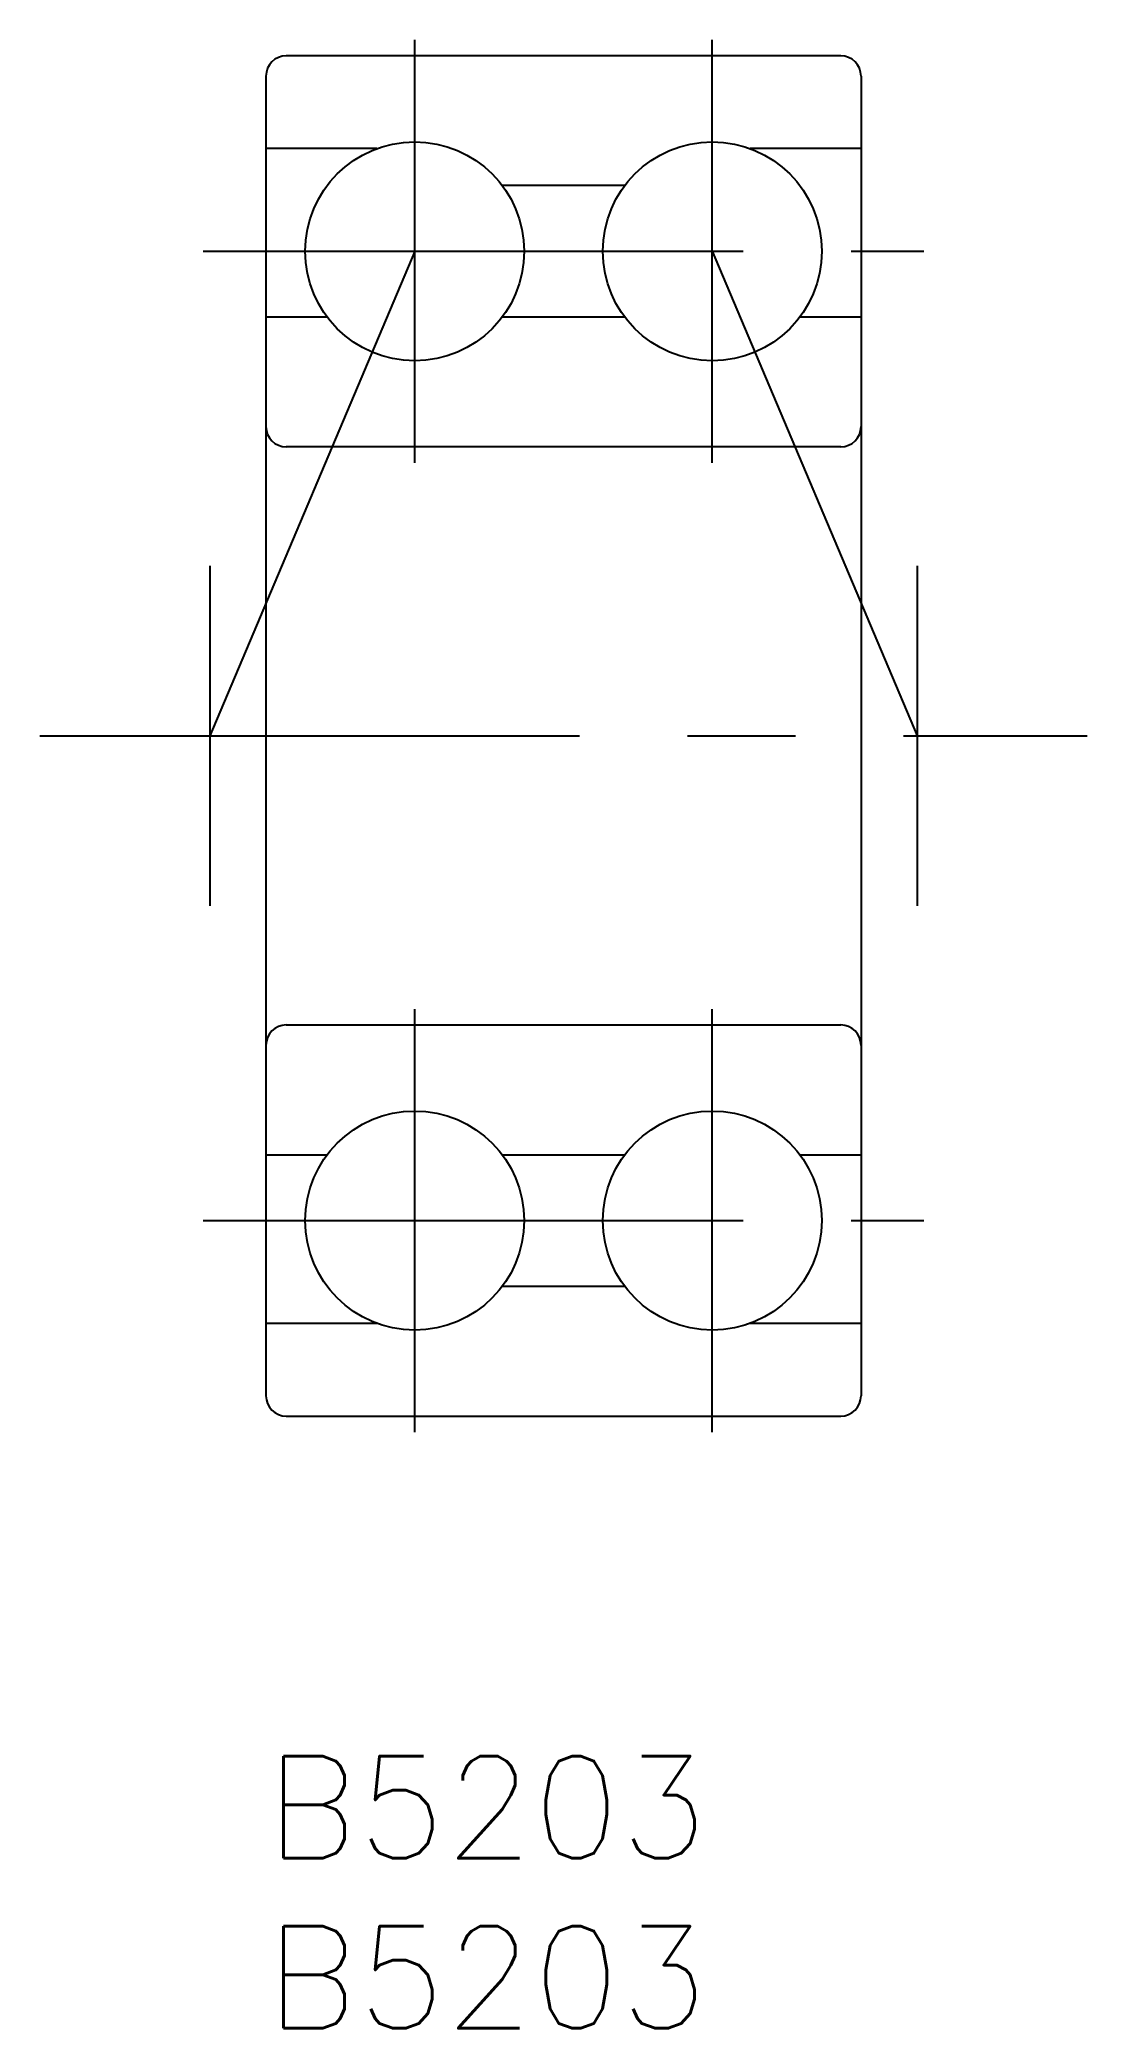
# Model space of a CAD drawing. Extents: x -6.6 to 24.1, y -8 to 50.5.
import ezdxf

# ---------------------------------------------------------------- set-up
doc = ezdxf.new("R2010")
doc.units = 0
doc.header["$LTSCALE"] = 0.5
doc.linetypes.add('CENTER', pattern=[50.8, 31.75, -6.35, 6.35, -6.35])
for name, color, linetype in [('MSM_CENTER', 1, 'CENTER'), ('MSM_CONTINUOUS', 7, 'CONTINUOUS'), ('MSM_PART_NUMBER', 7, 'CONTINUOUS')]:
    doc.layers.add(name, color=color, linetype=linetype)
doc.styles.get("Standard").update_dxf_attribs({"font": 'txt.shx', "height": 3, "bigfont": 'bigfont.shx'})

msp = doc.modelspace()

# ---------------------------------------------------------------- linework, layer by layer
at = {"layer": 'MSM_CENTER'}
for p, q in [((4.375, 38.03), (4.375, 50.47)), ((13.125, 38.03), (13.125, 50.47)), ((-1.845, 44.25), (19.345, 44.25)), ((4.375, 44.25), (-1.65, 30)), ((13.125, 44.25), (19.15, 30)), ((-1.65, 35), (-1.65, 25)), ((19.15, 35), (19.15, 25)), ((-6.65, 30), (24.15, 30)), ((4.375, 9.53), (4.375, 21.97)), ((13.125, 9.53), (13.125, 21.97)), ((-1.845, 15.75), (19.345, 15.75))]:
    msp.add_line(p, q, dxfattribs=at)
at = {"layer": 'MSM_CONTINUOUS'}
for p, q in [((16.9, 50), (0.6, 50)), ((0, 49.4), (0, 10.6)), ((17.5, 49.4), (17.5, 10.6)), ((3.264, 47.272), (0, 47.272)), ((17.5, 47.272), (14.236, 47.272)), ((10.549, 46.182), (6.951, 46.182)), ((1.799, 42.318), (0, 42.318)), ((10.549, 42.318), (6.951, 42.318)), ((17.5, 42.318), (15.701, 42.318)), ((16.9, 38.5), (0.6, 38.5)), ((0.6, 21.5), (16.9, 21.5)), ((0, 17.682), (1.799, 17.682)), ((6.951, 17.682), (10.549, 17.682)), ((15.701, 17.682), (17.5, 17.682)), ((6.951, 13.818), (10.549, 13.818)), ((0, 12.728), (3.264, 12.728)), ((14.236, 12.728), (17.5, 12.728)), ((0.6, 10), (16.9, 10))]:
    msp.add_line(p, q, dxfattribs=at)
for centre in [(4.375, 44.25), (13.125, 44.25), (4.375, 15.75), (13.125, 15.75)]:
    msp.add_circle(centre, 3.22, dxfattribs=at)
for centre, start, end in [((0.6, 49.4), 90, 180), ((16.9, 49.4), 0, 90), ((0.6, 39.1), 180, 270), ((16.9, 39.1), 270, 360), ((0.6, 20.9), 90, 180), ((16.9, 20.9), 0, 90), ((0.6, 10.6), 180, 270), ((16.9, 10.6), 270, 360)]:
    msp.add_arc(centre, 0.6, start, end, dxfattribs=at)

# ---------------------------------------------------------------- texts
at = {"layer": 'MSM_PART_NUMBER'}
for p in [(0, -3), (0, -8)]:
    msp.add_text('B5203', height=3, dxfattribs=at).set_placement(p)

doc.saveas('drawing.dxf')
